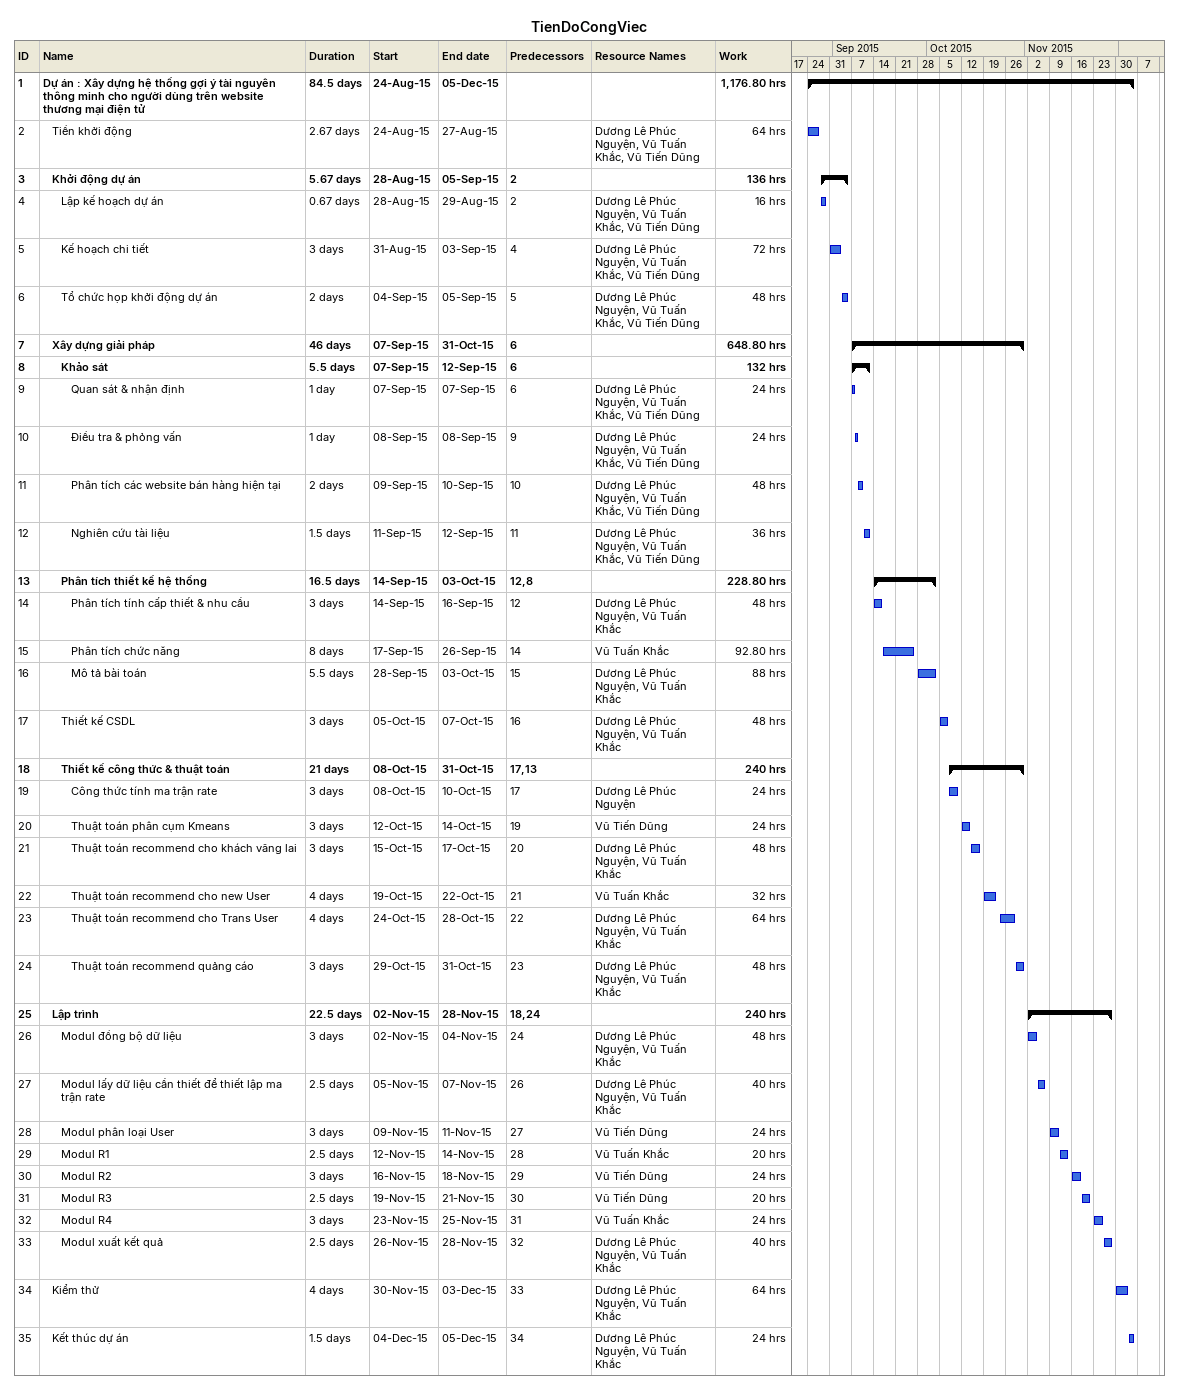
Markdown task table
TienDoCongViec

| ID | Level | Task | Duration | Start | Finish | Predecessors | Resources | Work (h) |
|---|---|---|---|---|---|---|---|---|
| 1 | 1 | **Dự án : Xây dựng hệ thống gợi ý tài nguyên thông minh cho người dùng trên website thương mại điện tử** | 84.5d | 2015-08-24 | 2015-12-05 |  |  | 1176.80 |
| 2 | 2 | Tiền khởi động | 2.67d | 2015-08-24 | 2015-08-27 |  | Dương Lê Phúc Nguyện, Vũ Tuấn Khắc, Vũ Tiến Dũng | 64 |
| 3 | 2 | **Khởi động dự án** | 5.67d | 2015-08-28 | 2015-09-05 | 2 |  | 136 |
| 4 | 3 | Lập kế hoạch dự án | 0.67d | 2015-08-28 | 2015-08-29 | 2 | Dương Lê Phúc Nguyện, Vũ Tuấn Khắc, Vũ Tiến Dũng | 16 |
| 5 | 3 | Kế hoạch chi tiết | 3d | 2015-08-31 | 2015-09-03 | 4 | Dương Lê Phúc Nguyện, Vũ Tuấn Khắc, Vũ Tiến Dũng | 72 |
| 6 | 3 | Tổ chức họp khởi động dự án | 2d | 2015-09-04 | 2015-09-05 | 5 | Dương Lê Phúc Nguyện, Vũ Tuấn Khắc, Vũ Tiến Dũng | 48 |
| 7 | 2 | **Xây dựng giải pháp** | 46d | 2015-09-07 | 2015-10-31 | 6 |  | 648.80 |
| 8 | 3 | **Khảo sát** | 5.5d | 2015-09-07 | 2015-09-12 | 6 |  | 132 |
| 9 | 4 | Quan sát & nhận định | 1d | 2015-09-07 | 2015-09-07 | 6 | Dương Lê Phúc Nguyện, Vũ Tuấn Khắc, Vũ Tiến Dũng | 24 |
| 10 | 4 | Điều tra & phỏng vấn | 1d | 2015-09-08 | 2015-09-08 | 9 | Dương Lê Phúc Nguyện, Vũ Tuấn Khắc, Vũ Tiến Dũng | 24 |
| 11 | 4 | Phân tích các website bán hàng hiện tại | 2d | 2015-09-09 | 2015-09-10 | 10 | Dương Lê Phúc Nguyện, Vũ Tuấn Khắc, Vũ Tiến Dũng | 48 |
| 12 | 4 | Nghiên cứu tài liệu | 1.5d | 2015-09-11 | 2015-09-12 | 11 | Dương Lê Phúc Nguyện, Vũ Tuấn Khắc, Vũ Tiến Dũng | 36 |
| 13 | 3 | **Phân tích thiết kế hệ thống** | 16.5d | 2015-09-14 | 2015-10-03 | 12, 8 |  | 228.80 |
| 14 | 4 | Phân tích tính cấp thiết & nhu cầu | 3d | 2015-09-14 | 2015-09-16 | 12 | Dương Lê Phúc Nguyện, Vũ Tuấn Khắc | 48 |
| 15 | 4 | Phân tích chức năng | 8d | 2015-09-17 | 2015-09-26 | 14 | Vũ Tuấn Khắc | 92.80 |
| 16 | 4 | Mô tả bài toán | 5.5d | 2015-09-28 | 2015-10-03 | 15 | Dương Lê Phúc Nguyện, Vũ Tuấn Khắc | 88 |
| 17 | 3 | Thiết kế CSDL | 3d | 2015-10-05 | 2015-10-07 | 16 | Dương Lê Phúc Nguyện, Vũ Tuấn Khắc | 48 |
| 18 | 3 | **Thiết kế công thức & thuật toán** | 21d | 2015-10-08 | 2015-10-31 | 17, 13 |  | 240 |
| 19 | 4 | Công thức tính ma trận rate | 3d | 2015-10-08 | 2015-10-10 | 17 | Dương Lê Phúc Nguyện | 24 |
| 20 | 4 | Thuật toán phân cụm Kmeans | 3d | 2015-10-12 | 2015-10-14 | 19 | Vũ Tiến Dũng | 24 |
| 21 | 4 | Thuật toán recommend cho khách vãng lai | 3d | 2015-10-15 | 2015-10-17 | 20 | Dương Lê Phúc Nguyện, Vũ Tuấn Khắc | 48 |
| 22 | 4 | Thuật toán recommend cho new User | 4d | 2015-10-19 | 2015-10-22 | 21 | Vũ Tuấn Khắc | 32 |
| 23 | 4 | Thuật toán recommend cho Trans User | 4d | 2015-10-24 | 2015-10-28 | 22 | Dương Lê Phúc Nguyện, Vũ Tuấn Khắc | 64 |
| 24 | 4 | Thuật toán recommend quảng cáo | 3d | 2015-10-29 | 2015-10-31 | 23 | Dương Lê Phúc Nguyện, Vũ Tuấn Khắc | 48 |
| 25 | 2 | **Lập trình** | 22.5d | 2015-11-02 | 2015-11-28 | 18, 24 |  | 240 |
| 26 | 3 | Modul đồng bộ dữ liệu | 3d | 2015-11-02 | 2015-11-04 | 24 | Dương Lê Phúc Nguyện, Vũ Tuấn Khắc | 48 |
| 27 | 3 | Modul lấy dữ liệu cần thiết để thiết lập ma trận rate | 2.5d | 2015-11-05 | 2015-11-07 | 26 | Dương Lê Phúc Nguyện, Vũ Tuấn Khắc | 40 |
| 28 | 3 | Modul phân loại User | 3d | 2015-11-09 | 2015-11-11 | 27 | Vũ Tiến Dũng | 24 |
| 29 | 3 | Modul R1 | 2.5d | 2015-11-12 | 2015-11-14 | 28 | Vũ Tuấn Khắc | 20 |
| 30 | 3 | Modul R2 | 3d | 2015-11-16 | 2015-11-18 | 29 | Vũ Tiến Dũng | 24 |
| 31 | 3 | Modul R3 | 2.5d | 2015-11-19 | 2015-11-21 | 30 | Vũ Tiến Dũng | 20 |
| 32 | 3 | Modul R4 | 3d | 2015-11-23 | 2015-11-25 | 31 | Vũ Tuấn Khắc | 24 |
| 33 | 3 | Modul xuất kết quả | 2.5d | 2015-11-26 | 2015-11-28 | 32 | Dương Lê Phúc Nguyện, Vũ Tuấn Khắc | 40 |
| 34 | 2 | Kiểm thử | 4d | 2015-11-30 | 2015-12-03 | 33 | Dương Lê Phúc Nguyện, Vũ Tuấn Khắc | 64 |
| 35 | 2 | Kết thúc dự án | 1.5d | 2015-12-04 | 2015-12-05 | 34 | Dương Lê Phúc Nguyện, Vũ Tuấn Khắc | 24 |
